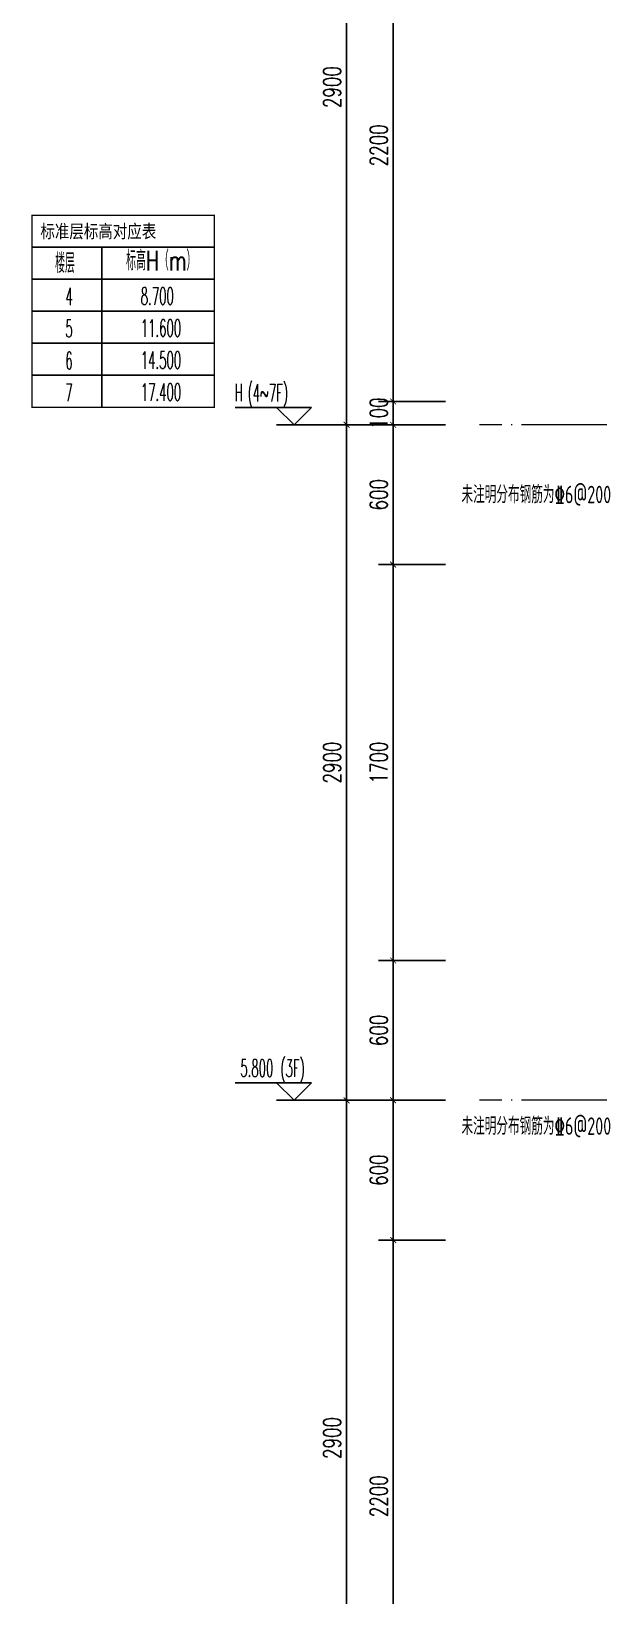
# Model space of a CAD drawing. Extents: x -1307975 to -76406, y -96289 to 379359.
# Drawn here: x -589022 to -586588, y 261854 to 268570 of the extents above; entities that cross this region are included whole.
import ezdxf

# ---------------------------------------------------------------- set-up
doc = ezdxf.new("R2010")
doc.units = 0
doc.header["$LTSCALE"] = 1000
doc.linetypes.add('DOTE', pattern=[2.42, 2, -0.2, 0.02, -0.2])
doc.layers.get('0').update_dxf_attribs({"linetype": 'CONTINUOUS'})
doc.layers.get('DEFPOINTS').update_dxf_attribs({"linetype": 'CONTINUOUS'})
for name, color, linetype in [('C-Sheet-图框', 101, 'CONTINUOUS'), ('DIM_ELEV', 3, 'CONTINUOUS'), ('PUB_DIM', 3, 'CONTINUOUS'), ('PUB_TEXT', 2, 'CONTINUOUS'), ('REIN', 6, 'CONTINUOUS'), ('S-引出线', 40, 'CONTINUOUS'), ('TEXT', 2, 'CONTINUOUS')]:
    doc.layers.add(name, color=color, linetype=linetype)
doc.layers.add('DOTE', color=19, linetype='DOTE', lineweight=9)
doc.styles.add('_TCH_DIM', font='SIMPLEX.shx', dxfattribs={"width": 0.7, "bigfont": 'GBCBIG.shx'})
doc.styles.add('_TCH_DIM_T3', font='SIMPLEX', dxfattribs={"width": 0.705882, "bigfont": 'GBCBIG'})
doc.styles.add('TSSD_REIN', font='tssdeng.shx', dxfattribs={"width": 0.7, "height": 300, "bigfont": 'tssdchn.shx'})
doc.styles.add('宋体', font='', dxfattribs={"height": 50})
doc.styles.get('宋体').set_extended_font_data('SimSun')
doc.dimstyles.new('_TCH_ARCH&&25', dxfattribs={"dimtxt": 74.375, "dimasz": 25, "dimexe": 62.5, "dimexo": 75, "dimgap": 25, "dimtad": 1, "dimdec": 0, "dimzin": 0, "dimdsep": 46, "dimtxsty": '_TCH_DIM_T3', "dimblk": 'ARCHTICK', "dimcen": 0.09, "dimclrt": 7, "dimazin": 0, "dimtfac": 1, "dimtdec": 0, "dimtix": 1, "dimtmove": 2, "dimatfit": 3, "dimldrblk": 'ARCHTICK', "dimfxl": 1, "dimtolj": 1, "dimtzin": 0, "dimarcsym": 0})

# ---------------------------------------------------------------- blocks, each defined once
blk = doc.blocks.new('_ArchTick')
at = {"color": 0, "linetype": 'ByBlock', "const_width": 0.15}
blk.add_lwpolyline([(-0.5, -0.5), (0.5, 0.5)], dxfattribs=at)
blk = doc.blocks.new('*D3065')
at = {"layer": 'DEFPOINTS', "color": 0, "transparency": 16777216}
for p in [(-587469.5, 263380.7), (-587169.5, 263380.7), (-587169.5, 261180.7)]:
    blk.add_point(p, dxfattribs=at)
at = {"layer": 'PUB_DIM', "color": 0, "lineweight": -2, "transparency": 16777216}
for p, q in [((-587244.5, 263380.7), (-587532, 263380.7)), ((-587469.5, 261180.7), (-587469.5, 263380.7)), ((-587244.5, 261180.7), (-587532, 261180.7))]:
    blk.add_line(p, q, dxfattribs=at)
at = {"layer": 'PUB_DIM', "color": 0, "lineweight": -2, "transparency": 16777216, "xscale": 25, "yscale": 25, "zscale": 25}
for p, rotation in [((-587469.5, 263380.7), 90), ((-587469.5, 261180.7), 270)]:
    blk.add_blockref('_ArchTick', p, dxfattribs=dict(at, rotation=rotation))
at = {"layer": 'PUB_DIM', "color": 7, "transparency": 16777216, "insert": (-587531.7, 262280.7), "char_height": 74.38, "attachment_point": 5, "rotation": 90, "style": '_TCH_DIM_T3'}
blk.add_mtext('\\A1;2200', dxfattribs=at)
blk = doc.blocks.new('*D3066')
at = {"layer": 'DEFPOINTS', "color": 0, "transparency": 16777216}
for p in [(-587469.5, 263980.7), (-587169.5, 263980.7), (-587169.5, 263380.7)]:
    blk.add_point(p, dxfattribs=at)
at = {"layer": 'PUB_DIM', "color": 0, "lineweight": -2, "transparency": 16777216}
for p, q in [((-587244.5, 263980.7), (-587532, 263980.7)), ((-587469.5, 263380.7), (-587469.5, 263980.7)), ((-587244.5, 263380.7), (-587532, 263380.7))]:
    blk.add_line(p, q, dxfattribs=at)
at = {"layer": 'PUB_DIM', "color": 0, "lineweight": -2, "transparency": 16777216, "xscale": 25, "yscale": 25, "zscale": 25}
for p, rotation in [((-587469.5, 263980.7), 90), ((-587469.5, 263380.7), 270)]:
    blk.add_blockref('_ArchTick', p, dxfattribs=dict(at, rotation=rotation))
at = {"layer": 'PUB_DIM', "color": 7, "transparency": 16777216, "insert": (-587531.7, 263680.7), "char_height": 74.38, "attachment_point": 5, "rotation": 90, "style": '_TCH_DIM_T3'}
blk.add_mtext('\\A1;600', dxfattribs=at)
blk = doc.blocks.new('*D3067')
at = {"layer": 'DEFPOINTS', "color": 0, "transparency": 16777216}
for p in [(-587469.5, 264580.8), (-587169.5, 264580.8), (-587169.5, 263980.7)]:
    blk.add_point(p, dxfattribs=at)
at = {"layer": 'PUB_DIM', "color": 0, "lineweight": -2, "transparency": 16777216}
for p, q in [((-587244.5, 264580.8), (-587532, 264580.8)), ((-587469.5, 263980.7), (-587469.5, 264580.8)), ((-587244.5, 263980.7), (-587532, 263980.7))]:
    blk.add_line(p, q, dxfattribs=at)
at = {"layer": 'PUB_DIM', "color": 0, "lineweight": -2, "transparency": 16777216, "xscale": 25, "yscale": 25, "zscale": 25}
for p, rotation in [((-587469.5, 264580.8), 90), ((-587469.5, 263980.7), 270)]:
    blk.add_blockref('_ArchTick', p, dxfattribs=dict(at, rotation=rotation))
at = {"layer": 'PUB_DIM', "color": 7, "transparency": 16777216, "insert": (-587531.7, 264280.7), "char_height": 74.38, "attachment_point": 5, "rotation": 90, "style": '_TCH_DIM_T3'}
blk.add_mtext('\\A1;600', dxfattribs=at)
blk = doc.blocks.new('*D3068')
at = {"layer": 'DEFPOINTS', "color": 0, "transparency": 16777216}
for p in [(-587469.5, 266280.7), (-587169.5, 266280.7), (-587169.5, 264580.8)]:
    blk.add_point(p, dxfattribs=at)
at = {"layer": 'PUB_DIM', "color": 0, "lineweight": -2, "transparency": 16777216}
for p, q in [((-587244.5, 266280.7), (-587532, 266280.7)), ((-587469.5, 264580.8), (-587469.5, 266280.7)), ((-587244.5, 264580.8), (-587532, 264580.8))]:
    blk.add_line(p, q, dxfattribs=at)
at = {"layer": 'PUB_DIM', "color": 0, "lineweight": -2, "transparency": 16777216, "xscale": 25, "yscale": 25, "zscale": 25}
for p, rotation in [((-587469.5, 266280.7), 90), ((-587469.5, 264580.8), 270)]:
    blk.add_blockref('_ArchTick', p, dxfattribs=dict(at, rotation=rotation))
at = {"layer": 'PUB_DIM', "color": 7, "transparency": 16777216, "insert": (-587531.7, 265430.7), "char_height": 74.38, "attachment_point": 5, "rotation": 90, "style": '_TCH_DIM_T3'}
blk.add_mtext('\\A1;1700', dxfattribs=at)
blk = doc.blocks.new('*D3069')
at = {"layer": 'DEFPOINTS', "color": 0, "transparency": 16777216}
for p in [(-587469.5, 266880.7), (-587169.5, 266880.7), (-587169.5, 266280.7)]:
    blk.add_point(p, dxfattribs=at)
at = {"layer": 'PUB_DIM', "color": 0, "lineweight": -2, "transparency": 16777216}
for p, q in [((-587244.5, 266880.7), (-587532, 266880.7)), ((-587469.5, 266280.7), (-587469.5, 266880.7)), ((-587244.5, 266280.7), (-587532, 266280.7))]:
    blk.add_line(p, q, dxfattribs=at)
at = {"layer": 'PUB_DIM', "color": 0, "lineweight": -2, "transparency": 16777216, "xscale": 25, "yscale": 25, "zscale": 25}
for p, rotation in [((-587469.5, 266880.7), 90), ((-587469.5, 266280.7), 270)]:
    blk.add_blockref('_ArchTick', p, dxfattribs=dict(at, rotation=rotation))
at = {"layer": 'PUB_DIM', "color": 7, "transparency": 16777216, "insert": (-587531.7, 266580.7), "char_height": 74.38, "attachment_point": 5, "rotation": 90, "style": '_TCH_DIM_T3'}
blk.add_mtext('\\A1;600', dxfattribs=at)
blk = doc.blocks.new('*D3070')
at = {"layer": 'DEFPOINTS', "color": 0, "transparency": 16777216}
for p in [(-587469.5, 266980.7), (-587169.5, 266980.7), (-587169.5, 266880.7)]:
    blk.add_point(p, dxfattribs=at)
at = {"layer": 'PUB_DIM', "color": 0, "lineweight": -2, "transparency": 16777216}
for p, q in [((-587469.5, 266980.7), (-587469.5, 267005.7)), ((-587244.5, 266980.7), (-587532, 266980.7)), ((-587469.5, 266880.7), (-587469.5, 266980.7)), ((-587244.5, 266880.7), (-587532, 266880.7)), ((-587469.5, 266880.7), (-587469.5, 266855.7))]:
    blk.add_line(p, q, dxfattribs=at)
at = {"layer": 'PUB_DIM', "color": 0, "lineweight": -2, "transparency": 16777216, "xscale": 25, "yscale": 25, "zscale": 25}
for p, rotation in [((-587469.5, 266980.7), 270), ((-587469.5, 266880.7), 90)]:
    blk.add_blockref('_ArchTick', p, dxfattribs=dict(at, rotation=rotation))
at = {"layer": 'PUB_DIM', "color": 7, "transparency": 16777216, "insert": (-587531.7, 266930.7), "char_height": 74.38, "attachment_point": 5, "rotation": 90, "style": '_TCH_DIM_T3'}
blk.add_mtext('\\A1;100', dxfattribs=at)
blk = doc.blocks.new('*D3071')
at = {"layer": 'DEFPOINTS', "color": 0, "transparency": 16777216}
for p in [(-587469.5, 269180.7), (-587169.5, 269180.7), (-587169.5, 266980.7)]:
    blk.add_point(p, dxfattribs=at)
at = {"layer": 'PUB_DIM', "color": 0, "lineweight": -2, "transparency": 16777216}
for p, q in [((-587244.5, 269180.7), (-587532, 269180.7)), ((-587469.5, 266980.7), (-587469.5, 269180.7)), ((-587244.5, 266980.7), (-587532, 266980.7))]:
    blk.add_line(p, q, dxfattribs=at)
at = {"layer": 'PUB_DIM', "color": 0, "lineweight": -2, "transparency": 16777216, "xscale": 25, "yscale": 25, "zscale": 25}
for p, rotation in [((-587469.5, 269180.7), 90), ((-587469.5, 266980.7), 270)]:
    blk.add_blockref('_ArchTick', p, dxfattribs=dict(at, rotation=rotation))
at = {"layer": 'PUB_DIM', "color": 7, "transparency": 16777216, "insert": (-587531.7, 268080.7), "char_height": 74.38, "attachment_point": 5, "rotation": 90, "style": '_TCH_DIM_T3'}
blk.add_mtext('\\A1;2200', dxfattribs=at)
blk = doc.blocks.new('*D3082')
at = {"layer": 'DEFPOINTS', "color": 0, "transparency": 16777216}
for p in [(-587669.5, 263980.7), (-587169.5, 263980.7), (-587169.5, 261080.7)]:
    blk.add_point(p, dxfattribs=at)
at = {"layer": 'PUB_DIM', "color": 0, "lineweight": -2, "transparency": 16777216}
for p, q in [((-587244.5, 263980.7), (-587732, 263980.7)), ((-587669.5, 261080.7), (-587669.5, 263980.7)), ((-587244.5, 261080.7), (-587732, 261080.7))]:
    blk.add_line(p, q, dxfattribs=at)
at = {"layer": 'PUB_DIM', "color": 0, "lineweight": -2, "transparency": 16777216, "xscale": 25, "yscale": 25, "zscale": 25}
for p, rotation in [((-587669.5, 263980.7), 90), ((-587669.5, 261080.7), 270)]:
    blk.add_blockref('_ArchTick', p, dxfattribs=dict(at, rotation=rotation))
at = {"layer": 'PUB_DIM', "color": 7, "transparency": 16777216, "insert": (-587731.7, 262530.7), "char_height": 74.38, "attachment_point": 5, "rotation": 90, "style": '_TCH_DIM_T3'}
blk.add_mtext('\\A1;2900', dxfattribs=at)
blk = doc.blocks.new('*D3083')
at = {"layer": 'DEFPOINTS', "color": 0, "transparency": 16777216}
for p in [(-587669.5, 266880.7), (-587169.5, 266880.7), (-587169.5, 263980.7)]:
    blk.add_point(p, dxfattribs=at)
at = {"layer": 'PUB_DIM', "color": 0, "lineweight": -2, "transparency": 16777216}
for p, q in [((-587244.5, 266880.7), (-587732, 266880.7)), ((-587669.5, 263980.7), (-587669.5, 266880.7)), ((-587244.5, 263980.7), (-587732, 263980.7))]:
    blk.add_line(p, q, dxfattribs=at)
at = {"layer": 'PUB_DIM', "color": 0, "lineweight": -2, "transparency": 16777216, "xscale": 25, "yscale": 25, "zscale": 25}
for p, rotation in [((-587669.5, 266880.7), 90), ((-587669.5, 263980.7), 270)]:
    blk.add_blockref('_ArchTick', p, dxfattribs=dict(at, rotation=rotation))
at = {"layer": 'PUB_DIM', "color": 7, "transparency": 16777216, "insert": (-587731.7, 265430.7), "char_height": 74.38, "attachment_point": 5, "rotation": 90, "style": '_TCH_DIM_T3'}
blk.add_mtext('\\A1;2900', dxfattribs=at)
blk = doc.blocks.new('*D3084')
at = {"layer": 'DEFPOINTS', "color": 0, "transparency": 16777216}
for p in [(-587669.5, 269780.7), (-587169.5, 269780.7), (-587169.5, 266880.7)]:
    blk.add_point(p, dxfattribs=at)
at = {"layer": 'PUB_DIM', "color": 0, "lineweight": -2, "transparency": 16777216}
for p, q in [((-587244.5, 269780.7), (-587732, 269780.7)), ((-587669.5, 266880.7), (-587669.5, 269780.7)), ((-587244.5, 266880.7), (-587732, 266880.7))]:
    blk.add_line(p, q, dxfattribs=at)
at = {"layer": 'PUB_DIM', "color": 0, "lineweight": -2, "transparency": 16777216, "xscale": 25, "yscale": 25, "zscale": 25}
for p, rotation in [((-587669.5, 269780.7), 90), ((-587669.5, 266880.7), 270)]:
    blk.add_blockref('_ArchTick', p, dxfattribs=dict(at, rotation=rotation))
at = {"layer": 'PUB_DIM', "color": 7, "transparency": 16777216, "insert": (-587731.7, 268330.7), "char_height": 74.38, "attachment_point": 5, "rotation": 90, "style": '_TCH_DIM_T3'}
blk.add_mtext('\\A1;2900', dxfattribs=at)
blk = doc.blocks.new('20210809.02275929')
at = {"layer": 'REIN', "const_width": 9}
for points in [[(88113.3, 67634.2), (88113.3, 67738.1), (88457.1, 67738.1), (88457.1, 66580.9), (88250.3, 66580.9), (88250.3, 66645.6)], [(89233.9, 66808.4), (89233.9, 67063.1), (88395.2, 67063.1), (88395.2, 66980.3), (89209.6, 66980.3), (89209.6, 67044.5)]]:
    blk.add_lwpolyline(points, dxfattribs=at)
at = {"layer": 'REIN', "const_width": 8}
for points in [[(88126.4, 67722.7, 1), (88134.4, 67722.7, 1)], [(88283, 67722.7, 1), (88291, 67722.7, 1)], [(88439.4, 67722.7, 1), (88447.4, 67722.7, 1)], [(88438, 67557.9, 1), (88446, 67557.9, 1)], [(88438, 67388.8, 1), (88446, 67388.8, 1)], [(88438, 67222.2, 1), (88446, 67222.2, 1)], [(88406.9, 67048.5, 1), (88414.9, 67048.5, 1)], [(88439.8, 67048.5, 1), (88447.8, 67048.5, 1)], [(88613, 67048.5, 1), (88621, 67048.5, 1)], [(88794.1, 67048.5, 1), (88802.1, 67048.5, 1)], [(88975.4, 67048.5, 1), (88983.4, 67048.5, 1)], [(88406.9, 66993.5, 1), (88414.9, 66993.5, 1)], [(88439.8, 66993.5, 1), (88447.8, 66993.5, 1)], [(88613, 66993.5, 1), (88621, 66993.5, 1)], [(88794.1, 66993.5, 1), (88802.1, 66993.5, 1)], [(88975.4, 66993.5, 1), (88983.4, 66993.5, 1)], [(88438, 66837.3, 1), (88446, 66837.3, 1)], [(88438, 66715.1, 1), (88446, 66715.1, 1)], [(88260.3, 66596.4, 1), (88268.3, 66596.4, 1)], [(88438, 66596.4, 1), (88446, 66596.4, 1)]]:
    blk.add_lwpolyline(points, format="xyb", close=True, dxfattribs=at)
at = {"layer": 'S-引出线'}
blk.add_line((88457.1, 66768.4), (88755, 66768.4), dxfattribs=at)
blk.add_lwpolyline([(88746.9, 66980.3), (88746.9, 66873.3), (89002.9, 66873.3)], dxfattribs=at)
at = {"layer": 'TEXT', "style": 'TSSD_REIN', "width": 0.7}
for s, p in [('未注明分布钢筋为%%1326@200', (87152, 67014.4)), ('%%1328@150', (88755.1, 66874.3)), ('\x848@200', (88495.7, 66780.1))]:
    blk.add_text(s, height=75, rotation=0, dxfattribs=at).set_placement(p)
blk = doc.blocks.new('20210809.02275603')
at = {"layer": 'REIN', "const_width": 9}
for points in [[(88254.7, 67181.9), (88254.7, 67248.8), (88457.1, 67248.8), (88457.1, 66580.9), (88250.3, 66580.9), (88250.3, 66645.6)], [(89233.9, 66808.4), (89233.9, 67063.1), (88398.8, 67063.1), (88398.8, 66980.3), (89209.6, 66980.3), (89209.6, 67044.5)]]:
    blk.add_lwpolyline(points, dxfattribs=at)
at = {"layer": 'REIN', "const_width": 8}
for points in [[(88265.7, 67235, 1), (88273.7, 67235, 1)], [(88439.8, 67232.2, 1), (88447.8, 67232.2, 1)], [(88410.4, 67048.5, 1), (88418.4, 67048.5, 1)], [(88439.8, 67048.5, 1), (88447.8, 67048.5, 1)], [(88613, 67048.5, 1), (88621, 67048.5, 1)], [(88794.1, 67048.5, 1), (88802.1, 67048.5, 1)], [(88975.4, 67048.5, 1), (88983.4, 67048.5, 1)], [(88410.4, 66993.5, 1), (88418.4, 66993.5, 1)], [(88439.8, 66993.5, 1), (88447.8, 66993.5, 1)], [(88613, 66993.5, 1), (88621, 66993.5, 1)], [(88794.1, 66993.5, 1), (88802.1, 66993.5, 1)], [(88975.4, 66993.5, 1), (88983.4, 66993.5, 1)], [(88260.3, 66596.4, 1), (88268.3, 66596.4, 1)], [(88438, 66596.4, 1), (88446, 66596.4, 1)]]:
    blk.add_lwpolyline(points, format="xyb", close=True, dxfattribs=at)
at = {"layer": 'S-引出线'}
blk.add_line((88457.1, 66768.4), (88755, 66768.4), dxfattribs=at)
blk.add_lwpolyline([(88746.9, 66980.3), (88746.9, 66873.3), (89002.9, 66873.3)], dxfattribs=at)
at = {"layer": 'TEXT', "style": 'TSSD_REIN', "width": 0.7}
for s, p in [('未注明分布钢筋为%%1326@200', (87152, 66826.2)), ('%%1328@150', (88755.1, 66874.3)), ('\x848@200', (88495.7, 66780.1))]:
    blk.add_text(s, height=75, rotation=0, dxfattribs=at).set_placement(p)

msp = doc.modelspace()

# ---------------------------------------------------------------- linework, layer by layer
at = {"layer": 'C-Sheet-图框', "color": 0}
for p, q in [((-589019.34, 267643.22), (-588236.59, 267643.22)), ((-589019.34, 267643.22), (-588236.59, 267643.22)), ((-588719.03, 267643.22), (-588719.03, 266955.72)), ((-589019.34, 267505.72), (-588236.59, 267505.72)), ((-589019.34, 267368.22), (-588236.59, 267368.22)), ((-589019.34, 267230.72), (-588236.59, 267230.72)), ((-589019.34, 267093.22), (-588236.59, 267093.22))]:
    msp.add_line(p, q, dxfattribs=at)
at = {"layer": 'C-Sheet-图框', "color": 0, "const_width": 6}
msp.add_lwpolyline([(-589019.34, 266955.72), (-588236.59, 266955.72), (-588236.59, 267780.72), (-589019.34, 267780.72)], close=True, dxfattribs=at)
at = {"layer": 'DIM_ELEV'}
for p, q in [((-587819.5, 266955.72), (-588147.5, 266955.72)), ((-587894.5, 266880.72), (-587969.5, 266955.72)), ((-587894.5, 266880.72), (-587819.5, 266955.72)), ((-587469.5, 266880.72), (-587969.5, 266880.72))]:
    msp.add_line(p, q, dxfattribs=at)
at = {"layer": 'DIM_ELEV', "color": 1}
for p, q in [((-587819.5, 264055.72), (-588147.5, 264055.72)), ((-587894.5, 263980.72), (-587969.5, 264055.72)), ((-587894.5, 263980.72), (-587819.5, 264055.72)), ((-587469.5, 263980.72), (-587969.5, 263980.72))]:
    msp.add_line(p, q, dxfattribs=at)
at = {"layer": 'DOTE', "color": 1, "linetype": 'DOTE', "ltscale": 0.2}
for p, q in [((-584099.31, 266880.72), (-587099.5, 266880.72)), ((-584099.31, 263980.72), (-587099.5, 263980.72))]:
    msp.add_line(p, q, dxfattribs=at)

# ---------------------------------------------------------------- block references
at = {"layer": 'REIN'}
for name, p in [('20210809.02275603', (-674328.3, 199717.93)), ('20210809.02275929', (-674328.3, 196817.92))]:
    msp.add_blockref(name, p, dxfattribs=at)

# ---------------------------------------------------------------- texts
at = {"layer": 'PUB_TEXT', "color": 2, "style": '宋体', "width": 0.8}
msp.add_text('标准层标高对应表', height=56.962, dxfattribs=at).set_placement((-588983.35, 267683.16))
at = {"layer": 'PUB_TEXT', "style": '_TCH_DIM'}
for s, height, width, p in [('楼层', 84.397, 0.7, (-588920.21, 267532.7)), ('标高H（m）', 84.397, 0.7, (-588615.7, 267543.79)), ('4', 74.38, 0.494118, (-588875.92, 267394.56)), ('8.700', 74.375, 0.494118, (-588552.54, 267396.45)), ('5', 74.38, 0.494118, (-588875.92, 267257.06)), ('11.600', 74.375, 0.494118, (-588552.54, 267258.95)), ('6', 74.38, 0.494118, (-588875.92, 267119.56)), ('14.500', 74.375, 0.494118, (-588552.54, 267121.45)), ('7', 74.38, 0.494118, (-588875.92, 266982.06)), ('17.400', 74.375, 0.494118, (-588552.54, 266983.95)), ('H', 74.38, 0.494118, (-588150.1, 266981.97)), ('(4~7F)', 74.375, 0.494118, (-588094.33, 266980.75))]:
    msp.add_text(s, height=height, dxfattribs=dict(at, width=width)).set_placement(p)
at = {"layer": 'PUB_TEXT', "color": 1, "style": '_TCH_DIM', "width": 0.494118}
for s, p in [('(3F)', (-587953.45, 264080.75)), ('5.800', (-588125.6, 264081.97))]:
    msp.add_text(s, height=74.375, dxfattribs=at).set_placement(p)

# ---------------------------------------------------------------- dimensions: what is measured, and where the dimension line sits
at = {"layer": 'PUB_DIM'}
for p1, p2, distance, picture, middle in [((-587169.5, 266880.72), (-587169.5, 269780.72), 500, '*D3084', (-587731.69, 268330.72)), ((-587169.5, 266980.72), (-587169.5, 269180.72), 300, '*D3071', (-587531.69, 268080.72)), ((-587169.5, 266880.72), (-587169.5, 266980.72), 300, '*D3070', (-587531.69, 266930.72)), ((-587169.5, 263980.72), (-587169.5, 266880.72), 500, '*D3083', (-587731.69, 265430.72)), ((-587169.5, 266280.72), (-587169.5, 266880.72), 300, '*D3069', (-587531.69, 266580.72)), ((-587169.5, 264580.76), (-587169.5, 266280.72), 300, '*D3068', (-587531.69, 265430.74)), ((-587169.5, 263980.72), (-587169.5, 264580.76), 300, '*D3067', (-587531.69, 264280.74)), ((-587169.5, 261080.72), (-587169.5, 263980.72), 500, '*D3082', (-587731.69, 262530.72)), ((-587169.5, 263380.72), (-587169.5, 263980.72), 300, '*D3066', (-587531.69, 263680.72)), ((-587169.5, 261180.72), (-587169.5, 263380.72), 300, '*D3065', (-587531.69, 262280.72))]:
    dim = msp.add_aligned_dim(p1=p1, p2=p2, distance=distance, dimstyle='_TCH_ARCH&&25', dxfattribs=at)
    dim.commit()
    dim.dimension.update_dxf_attribs({"geometry": picture, "text_midpoint": middle})

doc.saveas('drawing.dxf')
